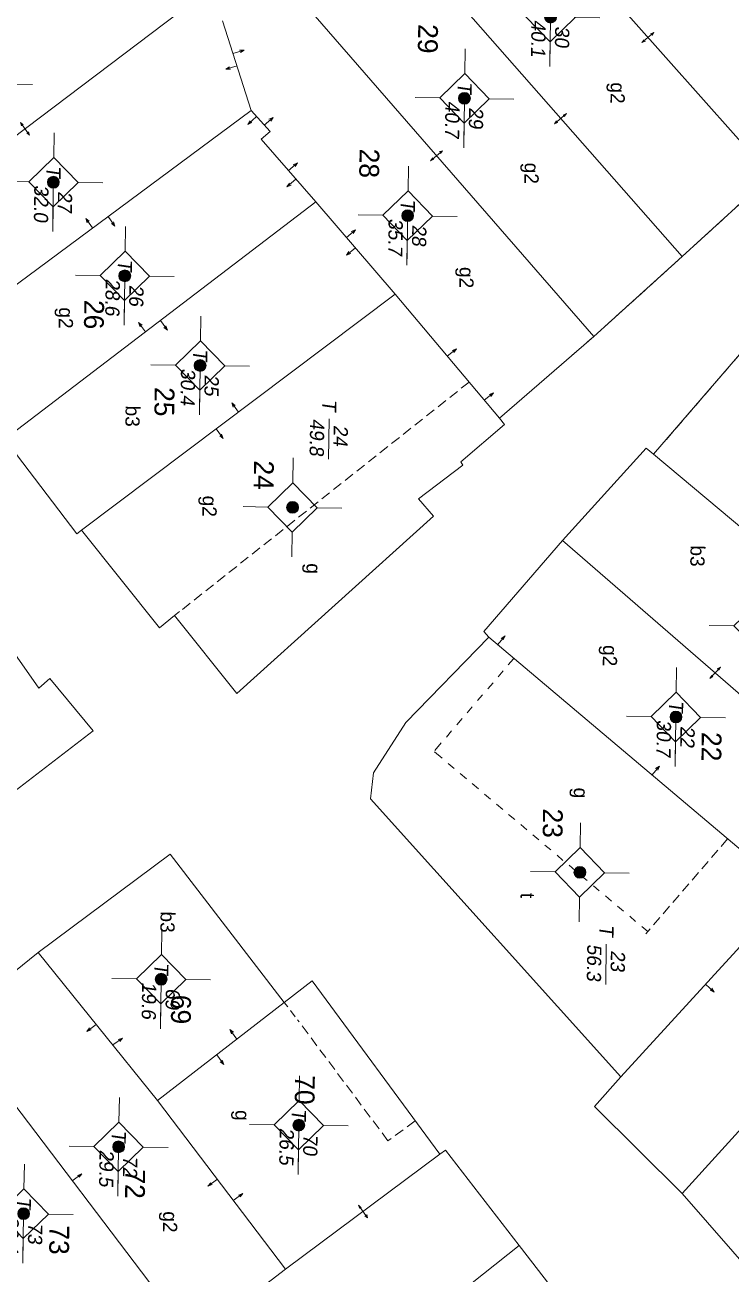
# Model space of a CAD drawing. Extents: x 601689 to 602595, y 1189742 to 1190763.
# Drawn here: x 602187.18 to 602205.04, y 1190303.68 to 1190335.29 of the extents above; entities that cross this region are included whole.
import ezdxf
from ezdxf.enums import TextEntityAlignment as Align

# ---------------------------------------------------------------- set-up
doc = ezdxf.new("R2010")
doc.units = 0
doc.header["$MEASUREMENT"] = 0
doc.linetypes.add('HIDDEN', pattern=[0.375, 0.25, -0.125])
for name, color, linetype in [('10', 250, 'Continuous'), ('11', 7, 'Continuous'), ('13', 7, 'Continuous'), ('14', 7, 'Continuous'), ('15', 7, 'Continuous'), ('16', 7, 'Continuous'), ('22', 7, 'Continuous'), ('53', 7, 'Continuous')]:
    doc.layers.add(name, color=color, linetype=linetype)
doc.layers.get('0').off()
doc.styles.add('TXT', font='vnshx.shx')

# ---------------------------------------------------------------- blocks, each defined once
blk = doc.blocks.new('NH3')
at = {"layer": '16', "color": 7, "linetype": 'Continuous', "lineweight": 0}
for p, q in [((-0.199, -0.002), (-0.113, 0.021)), ((0.197, -0.012), (0.107, 0.015)), ((-0.199, -0.002), (0.197, -0.012)), ((-0.199, -0.002), (-0.116, -0.035)), ((0.197, -0.012), (0.104, -0.027))]:
    blk.add_line(p, q, dxfattribs=at)
blk = doc.blocks.new('NH3R')
at = {"layer": '16', "color": 7, "linetype": 'Continuous', "lineweight": 0}
for p, q in [((0, 0), (0.297, -0.005)), ((0.297, -0.005), (0.186, 0.031)), ((0.297, -0.005), (0.189, -0.033))]:
    blk.add_line(p, q, dxfattribs=at)
blk = doc.blocks.new('*M939939939939')
at = {"layer": '13', "color": 3, "linetype": 'Continuous', "lineweight": 0}
blk.add_line((602521.4, 1189867.902), (602522.42, 1189867.902), dxfattribs=at)
at = {"layer": '13', "color": 3, "linetype": 'Continuous', "lineweight": 0, "style": 'TXT', "oblique": 7.6055}
for s, p in [('22', (602521.55, 1189868.202)), ('30.7', (602521.4, 1189867.602))]:
    blk.add_text(s, height=0.36, dxfattribs=at).set_placement(p, align=Align.MIDDLE_LEFT)
blk.add_text('T', height=0.36, dxfattribs=at).set_placement((602521.203, 1189867.902), align=Align.MIDDLE_RIGHT)
blk = doc.blocks.new('*M945945945945')
at = {"layer": '13', "color": 3, "linetype": 'Continuous', "lineweight": 0}
blk.add_line((602525.363, 1189865.53), (602526.383, 1189865.53), dxfattribs=at)
at = {"layer": '13', "color": 3, "linetype": 'Continuous', "lineweight": 0, "style": 'TXT', "oblique": 7.6055}
for s, p in [('23', (602525.513, 1189865.83)), ('56.3', (602525.363, 1189865.23))]:
    blk.add_text(s, height=0.36, dxfattribs=at).set_placement(p, align=Align.MIDDLE_LEFT)
blk.add_text('T', height=0.36, dxfattribs=at).set_placement((602525.166, 1189865.53), align=Align.MIDDLE_RIGHT)
blk = doc.blocks.new('*M947947947947')
at = {"layer": '13', "color": 3, "linetype": 'Continuous', "lineweight": 0}
blk.add_line((602503.75, 1189864.474), (602504.77, 1189864.474), dxfattribs=at)
at = {"layer": '13', "color": 3, "linetype": 'Continuous', "lineweight": 0, "style": 'TXT', "oblique": 7.6055}
for s, p in [('30', (602503.9, 1189864.774)), ('40.1', (602503.75, 1189864.174))]:
    blk.add_text(s, height=0.36, dxfattribs=at).set_placement(p, align=Align.MIDDLE_LEFT)
blk.add_text('T', height=0.36, dxfattribs=at).set_placement((602503.553, 1189864.474), align=Align.MIDDLE_RIGHT)
blk = doc.blocks.new('*M952952952952')
at = {"layer": '13', "color": 3, "linetype": 'Continuous', "lineweight": 0}
blk.add_line((602505.834, 1189862.326), (602506.854, 1189862.326), dxfattribs=at)
at = {"layer": '13', "color": 3, "linetype": 'Continuous', "lineweight": 0, "style": 'TXT', "oblique": 7.6055}
for s, p in [('29', (602505.984, 1189862.626)), ('40.7', (602505.834, 1189862.026))]:
    blk.add_text(s, height=0.36, dxfattribs=at).set_placement(p, align=Align.MIDDLE_LEFT)
blk.add_text('T', height=0.36, dxfattribs=at).set_placement((602505.637, 1189862.326), align=Align.MIDDLE_RIGHT)
blk = doc.blocks.new('*M955955955955')
at = {"layer": '13', "color": 3, "linetype": 'Continuous', "lineweight": 0}
blk.add_line((602508.823, 1189860.932), (602509.843, 1189860.932), dxfattribs=at)
at = {"layer": '13', "color": 3, "linetype": 'Continuous', "lineweight": 0, "style": 'TXT', "oblique": 7.6055}
blk.add_text('T', height=0.36, dxfattribs=at).set_placement((602508.626, 1189860.932), align=Align.MIDDLE_RIGHT)
for s, p in [('28', (602508.973, 1189861.232)), ('35.7', (602508.823, 1189860.632))]:
    blk.add_text(s, height=0.36, dxfattribs=at).set_placement(p, align=Align.MIDDLE_LEFT)
blk = doc.blocks.new('*M963963963963')
at = {"layer": '13', "color": 3, "linetype": 'Continuous', "lineweight": 0}
blk.add_line((602531.857, 1189858.512), (602532.877, 1189858.512), dxfattribs=at)
at = {"layer": '13', "color": 3, "linetype": 'Continuous', "lineweight": 0, "style": 'TXT', "oblique": 7.6055}
for s, p in [('70', (602532.007, 1189858.812)), ('26.5', (602531.857, 1189858.212))]:
    blk.add_text(s, height=0.36, dxfattribs=at).set_placement(p, align=Align.MIDDLE_LEFT)
blk.add_text('T', height=0.36, dxfattribs=at).set_placement((602531.66, 1189858.512), align=Align.MIDDLE_RIGHT)
blk = doc.blocks.new('*M964964964964')
at = {"layer": '13', "color": 3, "linetype": 'Continuous', "lineweight": 0}
blk.add_line((602516.24, 1189858.128), (602517.26, 1189858.128), dxfattribs=at)
at = {"layer": '13', "color": 3, "linetype": 'Continuous', "lineweight": 0, "style": 'TXT', "oblique": 7.6055}
for s, p in [('24', (602516.39, 1189858.428)), ('49.8', (602516.24, 1189857.828))]:
    blk.add_text(s, height=0.36, dxfattribs=at).set_placement(p, align=Align.MIDDLE_LEFT)
blk.add_text('T', height=0.36, dxfattribs=at).set_placement((602516.043, 1189858.128), align=Align.MIDDLE_RIGHT)
blk = doc.blocks.new('*M969969969969')
at = {"layer": '13', "color": 3, "linetype": 'Continuous', "lineweight": 0}
blk.add_line((602512.688, 1189855.736), (602513.708, 1189855.736), dxfattribs=at)
at = {"layer": '13', "color": 3, "linetype": 'Continuous', "lineweight": 0, "style": 'TXT', "oblique": 7.6055}
for s, p in [('25', (602512.838, 1189856.036)), ('30.4', (602512.688, 1189855.436))]:
    blk.add_text(s, height=0.36, dxfattribs=at).set_placement(p, align=Align.MIDDLE_LEFT)
blk.add_text('T', height=0.36, dxfattribs=at).set_placement((602512.491, 1189855.736), align=Align.MIDDLE_RIGHT)
blk = doc.blocks.new('*M971971971971')
at = {"layer": '13', "color": 3, "linetype": 'Continuous', "lineweight": 0}
blk.add_line((602528.219, 1189854.978), (602529.239, 1189854.978), dxfattribs=at)
at = {"layer": '13', "color": 3, "linetype": 'Continuous', "lineweight": 0, "style": 'TXT', "oblique": 7.6055}
for s, p in [('69', (602528.369, 1189855.278)), ('19.6', (602528.219, 1189854.678))]:
    blk.add_text(s, height=0.36, dxfattribs=at).set_placement(p, align=Align.MIDDLE_LEFT)
blk.add_text('T', height=0.36, dxfattribs=at).set_placement((602528.022, 1189854.978), align=Align.MIDDLE_RIGHT)
blk = doc.blocks.new('*M973973973973')
at = {"layer": '13', "color": 3, "linetype": 'Continuous', "lineweight": 0}
blk.add_line((602532.473, 1189853.962), (602533.493, 1189853.962), dxfattribs=at)
at = {"layer": '13', "color": 3, "linetype": 'Continuous', "lineweight": 0, "style": 'TXT', "oblique": 7.6055}
for s, p in [('72', (602532.623, 1189854.262)), ('29.5', (602532.473, 1189853.662))]:
    blk.add_text(s, height=0.36, dxfattribs=at).set_placement(p, align=Align.MIDDLE_LEFT)
blk.add_text('T', height=0.36, dxfattribs=at).set_placement((602532.276, 1189853.962), align=Align.MIDDLE_RIGHT)
blk = doc.blocks.new('*M974974974974')
at = {"layer": '13', "color": 3, "linetype": 'Continuous', "lineweight": 0}
blk.add_line((602510.448, 1189853.799), (602511.468, 1189853.799), dxfattribs=at)
at = {"layer": '13', "color": 3, "linetype": 'Continuous', "lineweight": 0, "style": 'TXT', "oblique": 7.6055}
for s, p in [('26', (602510.598, 1189854.099)), ('28.6', (602510.448, 1189853.499))]:
    blk.add_text(s, height=0.36, dxfattribs=at).set_placement(p, align=Align.MIDDLE_LEFT)
blk.add_text('T', height=0.36, dxfattribs=at).set_placement((602510.251, 1189853.799), align=Align.MIDDLE_RIGHT)
blk = doc.blocks.new('*M980980980980')
at = {"layer": '13', "color": 3, "linetype": 'Continuous', "lineweight": 0}
blk.add_line((602508.107, 1189851.958), (602509.127, 1189851.958), dxfattribs=at)
at = {"layer": '13', "color": 3, "linetype": 'Continuous', "lineweight": 0, "style": 'TXT', "oblique": 7.6055}
for s, p in [('27', (602508.257, 1189852.258)), ('32.0', (602508.107, 1189851.658))]:
    blk.add_text(s, height=0.36, dxfattribs=at).set_placement(p, align=Align.MIDDLE_LEFT)
blk.add_text('T', height=0.36, dxfattribs=at).set_placement((602507.91, 1189851.958), align=Align.MIDDLE_RIGHT)
blk = doc.blocks.new('*M981981981981')
at = {"layer": '13', "color": 3, "linetype": 'Continuous', "lineweight": 0}
blk.add_line((602534.197, 1189851.584), (602535.217, 1189851.584), dxfattribs=at)
at = {"layer": '13', "color": 3, "linetype": 'Continuous', "lineweight": 0, "style": 'TXT', "oblique": 7.6055}
for s, p in [('73', (602534.347, 1189851.884)), ('30.4', (602534.197, 1189851.284))]:
    blk.add_text(s, height=0.36, dxfattribs=at).set_placement(p, align=Align.MIDDLE_LEFT)
blk.add_text('T', height=0.36, dxfattribs=at).set_placement((602534, 1189851.584), align=Align.MIDDLE_RIGHT)
blk = doc.blocks.new('CENTRD')
at = {"layer": '11', "linetype": 'Continuous', "lineweight": 0}
h = blk.add_hatch(color=2, dxfattribs=at)
edge = h.paths.add_edge_path()
edge.add_arc((0, 0), 0.15, 0, 360)
at = {"layer": '11', "color": 2, "linetype": 'Continuous', "lineweight": 0}
for p, q in [((0, 1.25), (0, 0.625)), ((0, 0.625), (-0.625, 0)), ((0.625, 0), (0, 0.625)), ((-0.625, 0), (-1.25, 0)), ((-0.625, 0), (0, -0.625)), ((0, -0.625), (0.625, 0)), ((1.25, 0), (0.625, 0)), ((0, -0.625), (0, -1.25))]:
    blk.add_line(p, q, dxfattribs=at)
blk.add_circle((0, 0), 0.15, dxfattribs=at)
blk = doc.blocks.new('B')
at = {"color": 7, "linetype": 'Continuous', "lineweight": 0}
for p, q in [((0.8, 2.62), (0.801, 5.6)), ((0.62, 2.441), (0.96, 2.78)), ((0.62, -0.969), (0.96, -0.63)), ((0.8, -4.05), (0.8, -0.81))]:
    blk.add_line(p, q, dxfattribs=at)
for points in [[(0.801, 5.6), (0.53, 5.331), (0.8, 10.21), (1.04, 4.83), (0.801, 5.6)], [(0.8, -4.05), (0.531, -4.309), (0.53, -9.429)], [(0.8, -4.05), (1.04, -4.569), (1.04, -10.289)], [(0.53, -7.289), (0.8, -6.95), (1.04, -8.139)]]:
    blk.add_lwpolyline(points, dxfattribs=at)
for points in [[(0.801, 5.6), (0.8, 10.21), (1.04, 4.83)], [(0.8, -4.05), (0.8, -6.95), (1.04, -4.569), (1.04, -8.139)]]:
    blk.add_solid(points, dxfattribs=at)
at = {"color": 7, "linetype": 'Continuous', "lineweight": 0, "style": 'TXT'}
blk.add_text('B', height=1.815, rotation=360, dxfattribs=at).set_placement((0, 0))

msp = doc.modelspace()

# ---------------------------------------------------------------- linework, layer by layer
at = {"layer": '10', "color": 7, "linetype": 'Continuous', "lineweight": 0}
for p, q in [((602201.573, 1190327.418), (602193.618, 1190336.558)), ((602182.901, 1190329.434), (602191.449, 1190335.887)), ((602192.182, 1190335.397), (602192.901, 1190333.127)), ((602184.879, 1190327.187), (602192.901, 1190333.127)), ((602203.812, 1190329.437), (602206.05, 1190331.487)), ((602194.54, 1190330.825), (602186.677, 1190324.822)), ((602196.548, 1190328.487), (602194.54, 1190330.825)), ((602201.573, 1190327.418), (602203.812, 1190329.437)), ((602196.548, 1190328.487), (602188.616, 1190322.515)), ((602199.185, 1190325.351), (602196.548, 1190328.487)), ((602199.185, 1190325.351), (602201.573, 1190327.418)), ((602203.083, 1190324.437), (602210.696, 1190318.062)), ((602200.783, 1190322.258), (602208.511, 1190315.552)), ((602206.541, 1190313.379), (602198.92, 1190319.814)), ((602211.209, 1190313.895), (602203.807, 1190305.746)), ((602206.541, 1190313.379), (602202.257, 1190308.697)), ((602187.52, 1190311.84), (602185.335, 1190310.079)), ((602187.52, 1190311.84), (602190.539, 1190308.098)), ((602190.539, 1190308.098), (602193.742, 1190310.574)), ((602185.335, 1190310.079), (602191.435, 1190302.046)), ((602190.539, 1190308.098), (602193.77, 1190303.834)), ((602193.77, 1190303.834), (602197.68, 1190306.741)), ((602203.807, 1190305.746), (602205.775, 1190303.489)), ((602199.688, 1190304.432), (602189.69, 1190296.529)), ((602191.435, 1190302.046), (602193.77, 1190303.834))]:
    msp.add_line(p, q, dxfattribs=at)
for points in [[(602197.085, 1190341.41), (602199.855, 1190338.462), (602206.05, 1190331.487)], [(602194.913, 1190339.74), (602197.657, 1190336.432), (602203.812, 1190329.437)], [(602192.901, 1190333.127), (602193.385, 1190332.601), (602193.162, 1190332.404), (602194.54, 1190330.825)], [(602213.074, 1190320.799), (602205.532, 1190327.274), (602203.083, 1190324.437)], [(602185.389, 1190314.749), (602188.906, 1190317.441), (602187.814, 1190318.766), (602187.531, 1190318.52), (602184.539, 1190322.791), (602184.782, 1190322.958), (602182.788, 1190325.566)], [(602188.616, 1190322.515), (602190.582, 1190320.048), (602190.967, 1190320.362), (602192.539, 1190318.391), (602197.521, 1190322.874), (602197.137, 1190323.308), (602198.259, 1190324.163), (602198.21, 1190324.244), (602199.313, 1190325.189), (602199.185, 1190325.351)], [(602186.677, 1190324.822), (602188.495, 1190322.427), (602188.616, 1190322.515)], [(602200.783, 1190322.258), (602202.895, 1190324.59), (602203.083, 1190324.437)], [(602200.783, 1190322.258), (602198.791, 1190319.956), (602198.92, 1190319.814)], [(602198.92, 1190319.814), (602196.819, 1190317.652), (602196.003, 1190316.384), (602195.923, 1190315.725), (602202.257, 1190308.697)], [(602193.742, 1190310.574), (602190.853, 1190314.324), (602187.52, 1190311.84)], [(602193.742, 1190310.574), (602194.45, 1190311.125), (602197.68, 1190306.741)], [(602202.257, 1190308.697), (602201.587, 1190307.947), (602203.807, 1190305.746)], [(602199.688, 1190304.432), (602197.821, 1190306.838), (602197.68, 1190306.741)], [(602201.465, 1190301.988), (602201.526, 1190302.057), (602199.688, 1190304.432)]]:
    msp.add_lwpolyline(points, dxfattribs=at)
at = {"layer": '14', "color": 6, "linetype": 'HIDDEN', "lineweight": 0}
for p, q in [((602198.417, 1190326.261), (602191.098, 1190320.462)), ((602191.088, 1190320.462), (602190.967, 1190320.362)), ((602199.542, 1190319.265), (602199.41, 1190319.117)), ((602199.277, 1190318.959), (602199.155, 1190318.81)), ((602199.024, 1190318.662), (602198.892, 1190318.504)), ((602198.76, 1190318.356), (602198.627, 1190318.208)), ((602198.495, 1190318.05), (602198.373, 1190317.902)), ((602198.241, 1190317.753), (602198.108, 1190317.594)), ((602197.977, 1190317.446), (602197.845, 1190317.288)), ((602197.713, 1190317.14), (602197.53, 1190316.923)), ((602197.737, 1190316.75), (602197.53, 1190316.923)), ((602198.043, 1190316.495), (602197.885, 1190316.618)), ((602198.351, 1190316.232), (602198.192, 1190316.364)), ((602198.657, 1190315.977), (602198.499, 1190316.11)), ((602198.963, 1190315.713), (602198.805, 1190315.845)), ((602199.27, 1190315.458), (602199.111, 1190315.591)), ((602199.576, 1190315.205), (602199.418, 1190315.327)), ((602199.882, 1190314.94), (602199.724, 1190315.073)), ((602200.179, 1190314.686), (602200.031, 1190314.818)), ((602204.959, 1190314.711), (602202.886, 1190312.31)), ((602200.486, 1190314.432), (602200.337, 1190314.554)), ((602200.792, 1190314.168), (602200.644, 1190314.3)), ((602201.098, 1190313.914), (602200.95, 1190314.046)), ((602201.405, 1190313.659), (602201.256, 1190313.781)), ((602201.712, 1190313.396), (602201.564, 1190313.527)), ((602202.018, 1190313.141), (602201.87, 1190313.273)), ((602202.324, 1190312.887), (602202.176, 1190313.009)), ((602202.631, 1190312.622), (602202.483, 1190312.754)), ((602202.937, 1190312.369), (602202.789, 1190312.5)), ((602202.998, 1190312.438), (602202.937, 1190312.369)), ((602193.83, 1190310.463), (602193.742, 1190310.574)), ((602194.018, 1190310.21), (602193.899, 1190310.372)), ((602196.365, 1190307.079), (602194.077, 1190310.14)), ((602197.052, 1190307.579), (602196.365, 1190307.079))]:
    msp.add_line(p, q, dxfattribs=at)
at = {"layer": '22', "color": 7, "linetype": 'HIDDEN', "lineweight": 0}
for p, q in [((602203.812, 1190329.437), (602206.05, 1190331.487)), ((602201.573, 1190327.418), (602203.812, 1190329.437)), ((602201.017, 1190326.935), (602201.573, 1190327.418)), ((602205.532, 1190327.274), (602203.357, 1190324.753))]:
    msp.add_line(p, q, dxfattribs=at)

# ---------------------------------------------------------------- block references
at = {"color": 7, "linetype": 'Continuous', "lineweight": 0, "rotation": 269.214199256255}
msp.add_blockref('B', (602180.222, 1190309.139), dxfattribs=at)
at = {"layer": '11', "color": 2, "linetype": 'Continuous', "lineweight": 0, "rotation": 269.1680420500809}
for p in [(602200.48, 1190335.492), (602186.126, 1190333.806), (602198.301, 1190333.439), (602187.902, 1190331.317), (602196.864, 1190330.471), (602189.708, 1190328.95), (602191.613, 1190326.682), (602193.953, 1190323.095), (602205.738, 1190320.087), (602203.651, 1190317.794), (602201.222, 1190313.866), (602190.629, 1190311.163), (602194.11, 1190307.474), (602189.552, 1190306.925), (602187.149, 1190305.235)]:
    msp.add_blockref('CENTRD', p, dxfattribs=at)
at = {"layer": '13', "color": 3, "linetype": 'Continuous', "lineweight": 0, "rotation": 269.1680420500809}
for name, p in [('*M947947947947', (-578790.27, 1810052.359)), ('*M952952952952', (-578790.27, 1810052.359)), ('*M980980980980', (-578790.27, 1810052.359)), ('*M955955955955', (-578790.27, 1810052.359)), ('*M974974974974', (-578790.27, 1810052.359)), ('*M969969969969', (-578790.27, 1810052.359)), ('*M964964964964', (-578789.345, 1810054.67)), ('*M939939939939', (-578790.27, 1810052.359)), ('*M945945945945', (-578789.602, 1810050.618)), ('*M971971971971', (-578790.27, 1810052.359)), ('*M963963963963', (-578790.27, 1810052.359)), ('*M973973973973', (-578790.27, 1810052.359)), ('*M981981981981', (-578790.27, 1810052.359))]:
    msp.add_blockref(name, p, dxfattribs=at)
at = {"layer": '16', "color": 7, "linetype": 'Continuous', "lineweight": 0}
for name, p, rotation in [('NH3', (602202.947, 1190334.969), 221.6102916449099), ('NH3R', (602192.441, 1190334.574), 17.5775951930238), ('NH3R', (602192.547, 1190334.262), 197.5775951930237), ('NH3', (602200.729, 1190332.93), 41.34549794613057), ('NH3R', (602193.039, 1190332.975), 222.5068523098979), ('NH3R', (602188.891, 1190330.162), 126.5218228032755), ('NH3R', (602189.285, 1190330.447), 306.5218228032757), ('NH3R', (602195.318, 1190329.923), 40.66509454098914), ('NH3R', (602195.544, 1190329.661), 220.6650945409891), ('NH3R', (602190.235, 1190327.534), 127.3595398767), ('NH3R', (602190.609, 1190327.818), 307.3595398767001), ('NH3R', (602192.587, 1190325.501), 126.9698762777986), ('NH3R', (602192.021, 1190325.079), 306.9698762777987), ('NH3', (602204.647, 1190318.906), 229.0500346019377), ('NH3R', (602204.399, 1190311.038), 317.5362309532904), ('NH3R', (602188.984, 1190310.019), 217.4345859718259), ('NH3R', (602192.035, 1190309.248), 307.225946359976), ('NH3R', (602192.051, 1190306.107), 217.4345859718259), ('NH3', (602195.73, 1190305.287), 126.6259345048629)]:
    msp.add_blockref(name, p, dxfattribs=dict(at, rotation=rotation))
for name, p, xscale, yscale, rotation in [('NH3', (602187.175, 1190332.666), 1.000001666032698, 1.000001666032698, 127.0448041226674), ('NH3R', (602193.236, 1190332.763), 1.000002583366482, 1.000002583366482, 41.12826402684821), ('NH3', (602197.596, 1190331.982), 0.9999988216084869, 0.9999988216084869, 221.0341635496741), ('NH3R', (602193.851, 1190331.614), 1.000002583366482, 1.000002583366482, 41.12826402684821), ('NH3R', (602194.038, 1190331.391), 1.000002583366482, 1.000002583366482, 221.1282640268481), ('NH3R', (602197.867, 1190326.919), 0.9999988809796676, 0.9999988809796676, 40.06023344792764), ('NH3R', (602198.802, 1190325.806), 0.9999988809796676, 0.9999988809796676, 40.06023344792764), ('NH3R', (602199.137, 1190319.621), 0.9999974473533166, 0.9999974473533166, 49.94003959657415), ('NH3R', (602203.042, 1190316.327), 0.9999974473533166, 0.9999974473533166, 49.94003959657415), ('NH3R', (602189.407, 1190309.504), 0.9999984454427512, 0.9999984454427512, 36.54066037681407), ('NH3R', (602192.539, 1190309.65), 0.9999985585798018, 0.9999985585798018, 126.1321753005299), ('NH3R', (602188.38, 1190306.067), 1.000002519973127, 1.000002519973127, 37.20752977436163), ('NH3R', (602192.453, 1190305.571), 0.9999984454427512, 0.9999984454427512, 36.54066037681407)]:
    msp.add_blockref(name, p, dxfattribs=dict(at, xscale=xscale, yscale=yscale, rotation=rotation))

# ---------------------------------------------------------------- texts
at = {"layer": '15', "color": 7, "linetype": 'Continuous', "lineweight": 0, "style": 'TXT'}
for s, p in [('g2', (602201.998, 1190333.576)), ('g2', (602199.82, 1190331.545)), ('g2', (602198.174, 1190328.908)), ('g2', (602188.039, 1190327.887)), ('b3', (602189.725, 1190325.403)), ('g2', (602191.674, 1190323.126)), ('b3', (602204.017, 1190321.867)), ('g', (602194.303, 1190321.549)), ('g2', (602201.803, 1190319.347)), ('g', (602201.066, 1190315.876)), ('t', (602199.72, 1190313.283)), ('b3', (602190.61, 1190312.611)), ('g', (602192.504, 1190307.723)), ('g2', (602190.676, 1190305.029))]:
    msp.add_text(s, height=0.36, rotation=269.2144, dxfattribs=at).set_placement(p, align=Align.CENTER)
at = {"layer": '53', "color": 200, "linetype": 'Continuous', "lineweight": 0, "style": 'TXT'}
for s, p in [('29', (602197.382, 1190335.316)), ('28', (602195.899, 1190332.166)), ('26', (602188.935, 1190328.341)), ('25', (602190.716, 1190326.137)), ('24', (602193.23, 1190324.282)), ('22', (602204.556, 1190317.416)), ('23', (602200.54, 1190315.481)), ('69', (602191.135, 1190310.77)), ('70', (602194.267, 1190308.737)), ('72', (602189.974, 1190306.356)), ('73', (602188.055, 1190304.942))]:
    msp.add_text(s, height=0.5, rotation=269.2144, dxfattribs=at).set_placement(p, align=Align.MIDDLE_LEFT)

doc.saveas('drawing.dxf')
